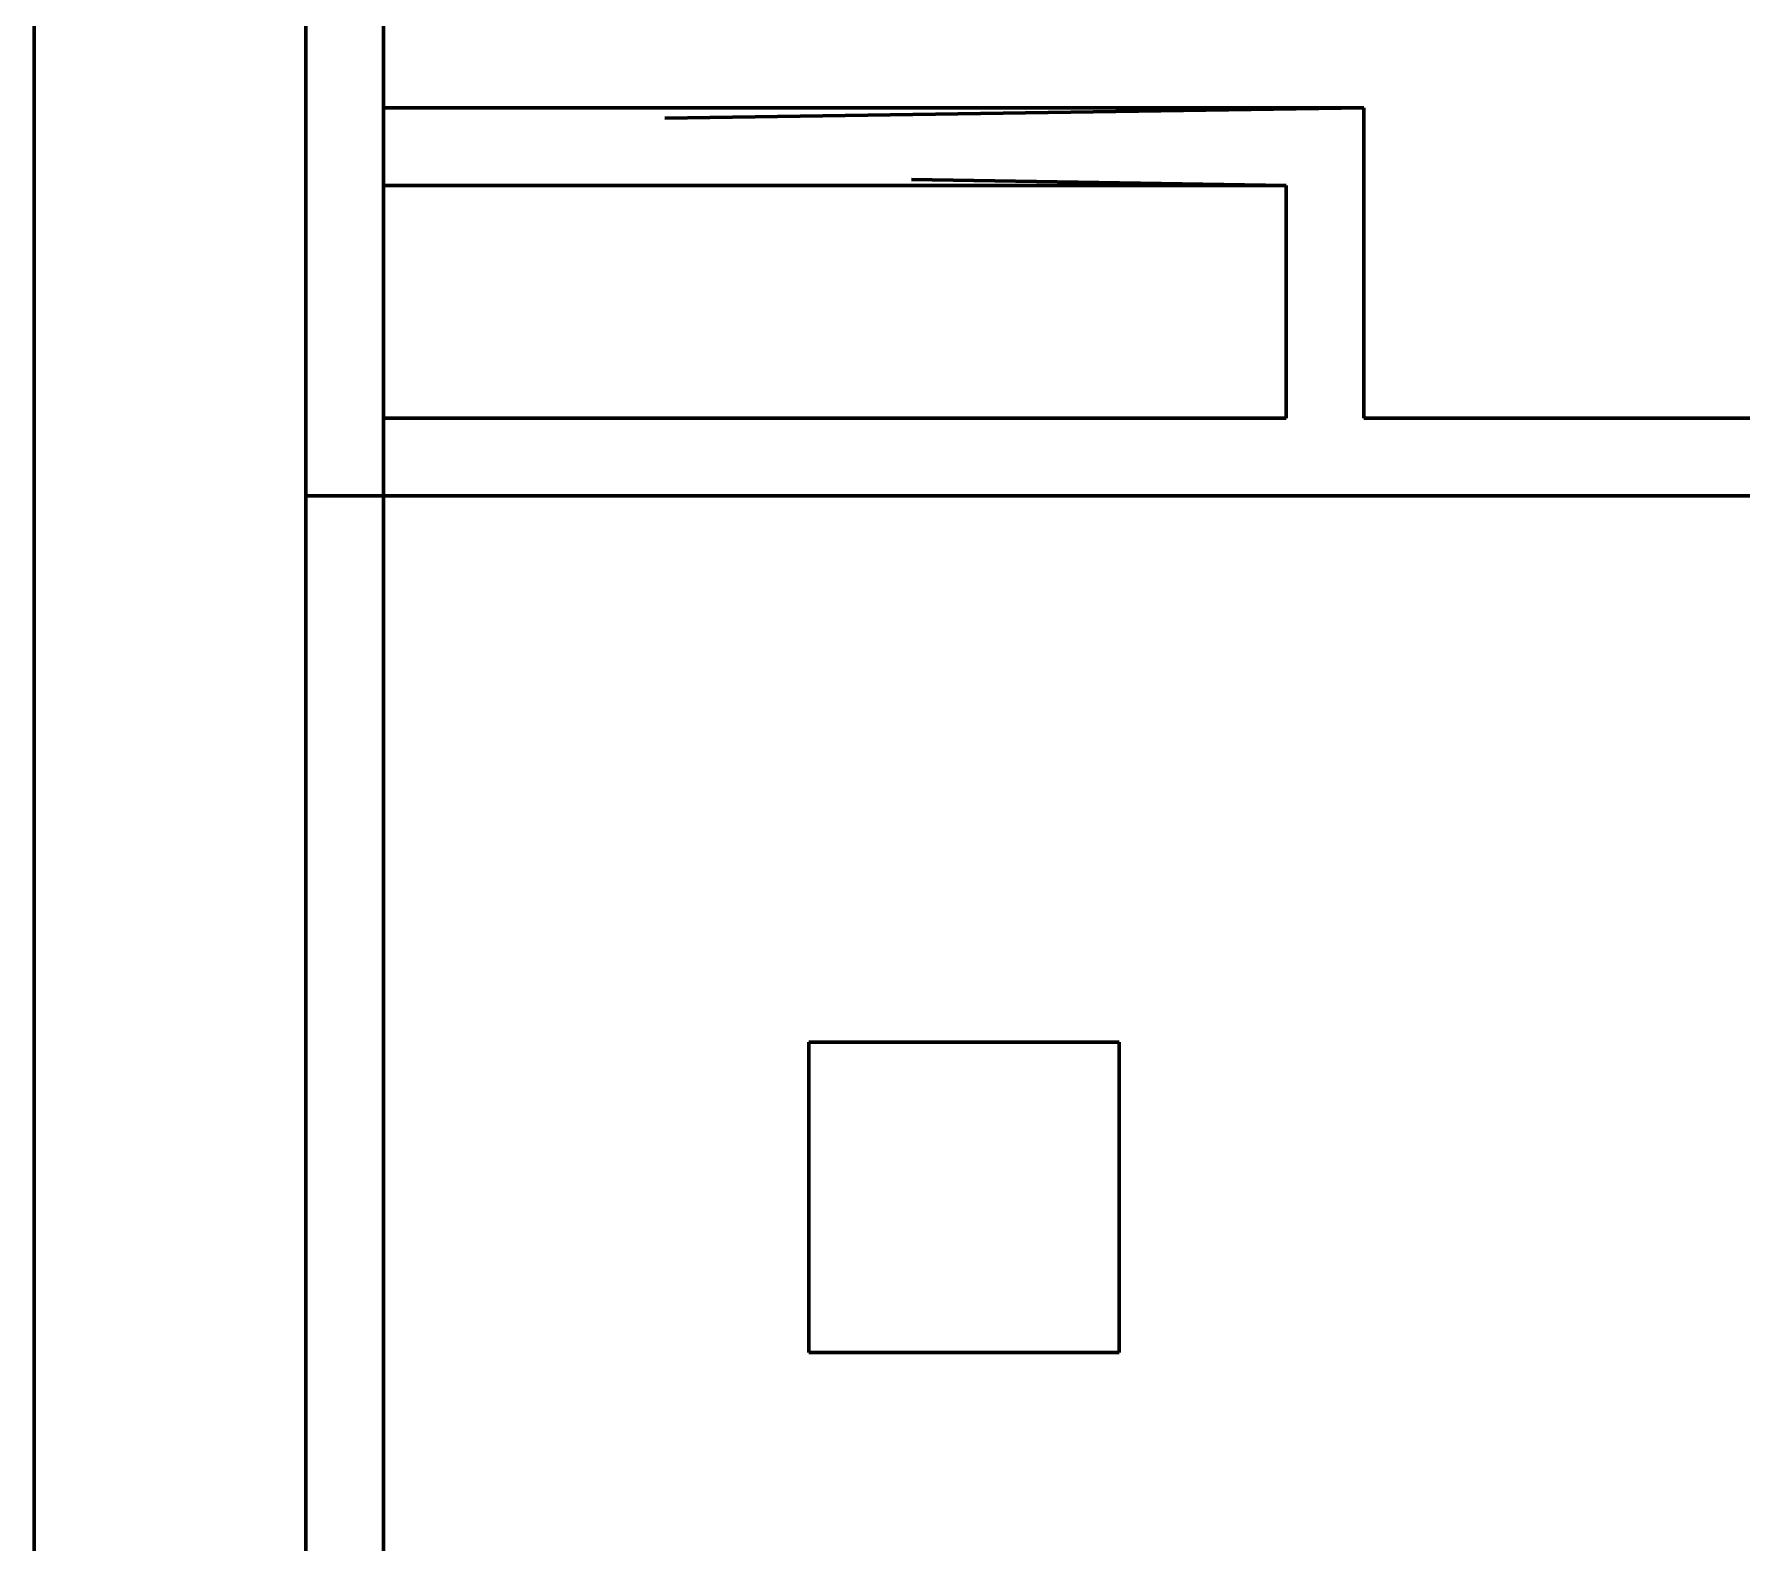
# Model space of a CAD drawing. Extents: x 0 to 297, y 0 to 292.
# Drawn here: x 87.34 to 98.34, y 78.54 to 88.26 of the extents above; entities that cross this region are included whole.
import ezdxf

# ---------------------------------------------------------------- set-up
doc = ezdxf.new("R2010")
doc.units = 0
doc.header["$MEASUREMENT"] = 0
doc.linetypes.add('K5LT_BASIC', pattern=[0])
doc.layers.add('Системный слой', color=7, linetype='Continuous')

# ---------------------------------------------------------------- blocks, each defined once
blk = doc.blocks.new('*U')
at = {"layer": 'Системный слой', "linetype": 'K5LT_BASIC', "lineweight": 60}
for p, q in [((94.327, 81.767), (92.327, 81.767)), ((92.327, 81.767), (92.327, 79.767)), ((94.327, 79.767), (94.327, 81.767)), ((92.327, 79.767), (94.327, 79.767))]:
    blk.add_line(p, q, dxfattribs=at)

msp = doc.modelspace()

# ---------------------------------------------------------------- linework, layer by layer
at = {"layer": 'Системный слой', "linetype": 'K5LT_BASIC', "lineweight": 60}
for p, q in [((87.338, 62.785), (87.338, 110.286)), ((89.088, 65.286), (89.087, 107.786)), ((89.588, 93.786), (89.588, 78.285)), ((95.903, 87.786), (89.588, 87.786)), ((95.903, 87.786), (91.401, 87.72)), ((95.903, 85.786), (95.903, 87.786)), ((95.403, 87.286), (89.588, 87.286)), ((95.403, 87.286), (92.989, 87.323)), ((95.403, 85.786), (95.403, 87.286)), ((91.903, 85.786), (89.588, 85.786)), ((95.403, 85.786), (91.903, 85.786)), ((99.903, 85.786), (95.903, 85.786)), ((89.088, 65.286), (89.088, 85.286)), ((97.588, 85.286), (89.088, 85.286)), ((89.588, 65.285), (89.588, 85.286)), ((105.088, 85.286), (89.588, 85.286)), ((121.088, 85.286), (89.588, 85.286)), ((89.588, 65.285), (89.588, 85.286)), ((97.588, 85.286), (121.088, 85.286))]:
    msp.add_line(p, q, dxfattribs=at)

# ---------------------------------------------------------------- block references
at = {"layer": 'Системный слой'}
msp.add_blockref('*U', (0, 0), dxfattribs=at)
msp.add_blockref('*U', (0, 0), dxfattribs=at)
msp.add_blockref('*U', (0, 0), dxfattribs=at)
msp.add_blockref('*U', (0, 0), dxfattribs=at)
msp.add_blockref('*U', (0, 0), dxfattribs=at)
msp.add_blockref('*U', (0, 0), dxfattribs=at)
msp.add_blockref('*U', (0, 0), dxfattribs=at)
msp.add_blockref('*U', (0, 0), dxfattribs=at)
msp.add_blockref('*U', (0, 0), dxfattribs=at)
msp.add_blockref('*U', (0, 0), dxfattribs=at)
msp.add_blockref('*U', (0, 0), dxfattribs=at)
msp.add_blockref('*U', (0, 0), dxfattribs=at)
msp.add_blockref('*U', (0, 0), dxfattribs=at)
msp.add_blockref('*U', (0, 0), dxfattribs=at)
msp.add_blockref('*U', (0, 0), dxfattribs=at)
msp.add_blockref('*U', (0, 0), dxfattribs=at)
msp.add_blockref('*U', (0, 0), dxfattribs=at)
msp.add_blockref('*U', (0, 0), dxfattribs=at)
msp.add_blockref('*U', (0, 0), dxfattribs=at)
msp.add_blockref('*U', (0, 0), dxfattribs=at)
msp.add_blockref('*U', (0, 0), dxfattribs=at)
msp.add_blockref('*U', (0, 0), dxfattribs=at)
msp.add_blockref('*U', (0, 0), dxfattribs=at)
msp.add_blockref('*U', (0, 0), dxfattribs=at)
msp.add_blockref('*U', (0, 0), dxfattribs=at)
msp.add_blockref('*U', (0, 0), dxfattribs=at)
msp.add_blockref('*U', (0, 0), dxfattribs=at)
msp.add_blockref('*U', (0, 0), dxfattribs=at)
msp.add_blockref('*U', (0, 0), dxfattribs=at)
msp.add_blockref('*U', (0, 0), dxfattribs=at)
msp.add_blockref('*U', (0, 0), dxfattribs=at)
msp.add_blockref('*U', (0, 0), dxfattribs=at)
msp.add_blockref('*U', (0, 0), dxfattribs=at)
msp.add_blockref('*U', (0, 0), dxfattribs=at)
msp.add_blockref('*U', (0, 0), dxfattribs=at)
msp.add_blockref('*U', (0, 0), dxfattribs=at)
msp.add_blockref('*U', (0, 0), dxfattribs=at)
msp.add_blockref('*U', (0, 0), dxfattribs=at)
msp.add_blockref('*U', (0, 0), dxfattribs=at)
msp.add_blockref('*U', (0, 0), dxfattribs=at)
msp.add_blockref('*U', (0, 0), dxfattribs=at)
msp.add_blockref('*U', (0, 0), dxfattribs=at)
msp.add_blockref('*U', (0, 0), dxfattribs=at)
msp.add_blockref('*U', (0, 0), dxfattribs=at)
msp.add_blockref('*U', (0, 0), dxfattribs=at)
msp.add_blockref('*U', (0, 0), dxfattribs=at)
msp.add_blockref('*U', (0, 0), dxfattribs=at)
msp.add_blockref('*U', (0, 0), dxfattribs=at)
msp.add_blockref('*U', (0, 0), dxfattribs=at)
msp.add_blockref('*U', (0, 0), dxfattribs=at)
msp.add_blockref('*U', (0, 0), dxfattribs=at)
msp.add_blockref('*U', (0, 0), dxfattribs=at)
msp.add_blockref('*U', (0, 0), dxfattribs=at)
msp.add_blockref('*U', (0, 0), dxfattribs=at)
msp.add_blockref('*U', (0, 0), dxfattribs=at)
msp.add_blockref('*U', (0, 0), dxfattribs=at)
msp.add_blockref('*U', (0, 0), dxfattribs=at)
msp.add_blockref('*U', (0, 0), dxfattribs=at)
msp.add_blockref('*U', (0, 0), dxfattribs=at)
msp.add_blockref('*U', (0, 0), dxfattribs=at)
msp.add_blockref('*U', (0, 0), dxfattribs=at)
msp.add_blockref('*U', (0, 0), dxfattribs=at)
msp.add_blockref('*U', (0, 0), dxfattribs=at)
msp.add_blockref('*U', (0, 0), dxfattribs=at)
msp.add_blockref('*U', (0, 0), dxfattribs=at)
msp.add_blockref('*U', (0, 0), dxfattribs=at)
msp.add_blockref('*U', (0, 0), dxfattribs=at)
msp.add_blockref('*U', (0, 0), dxfattribs=at)
msp.add_blockref('*U', (0, 0), dxfattribs=at)
msp.add_blockref('*U', (0, 0), dxfattribs=at)
msp.add_blockref('*U', (0, 0), dxfattribs=at)
msp.add_blockref('*U', (0, 0), dxfattribs=at)
msp.add_blockref('*U', (0, 0), dxfattribs=at)
msp.add_blockref('*U', (0, 0), dxfattribs=at)
msp.add_blockref('*U', (0, 0), dxfattribs=at)
msp.add_blockref('*U', (0, 0), dxfattribs=at)
msp.add_blockref('*U', (0, 0), dxfattribs=at)
msp.add_blockref('*U', (0, 0), dxfattribs=at)
msp.add_blockref('*U', (0, 0), dxfattribs=at)
msp.add_blockref('*U', (0, 0), dxfattribs=at)
msp.add_blockref('*U', (0, 0), dxfattribs=at)
msp.add_blockref('*U', (0, 0), dxfattribs=at)
msp.add_blockref('*U', (0, 0), dxfattribs=at)
msp.add_blockref('*U', (0, 0), dxfattribs=at)
msp.add_blockref('*U', (0, 0), dxfattribs=at)
msp.add_blockref('*U', (0, 0), dxfattribs=at)
msp.add_blockref('*U', (0, 0), dxfattribs=at)
msp.add_blockref('*U', (0, 0), dxfattribs=at)
msp.add_blockref('*U', (0, 0), dxfattribs=at)
msp.add_blockref('*U', (0, 0), dxfattribs=at)
msp.add_blockref('*U', (0, 0), dxfattribs=at)
msp.add_blockref('*U', (0, 0), dxfattribs=at)
msp.add_blockref('*U', (0, 0), dxfattribs=at)
msp.add_blockref('*U', (0, 0), dxfattribs=at)
msp.add_blockref('*U', (0, 0), dxfattribs=at)
msp.add_blockref('*U', (0, 0), dxfattribs=at)
msp.add_blockref('*U', (0, 0), dxfattribs=at)
msp.add_blockref('*U', (0, 0), dxfattribs=at)
msp.add_blockref('*U', (0, 0), dxfattribs=at)
msp.add_blockref('*U', (0, 0), dxfattribs=at)
msp.add_blockref('*U', (0, 0), dxfattribs=at)
msp.add_blockref('*U', (0, 0), dxfattribs=at)
msp.add_blockref('*U', (0, 0), dxfattribs=at)
msp.add_blockref('*U', (0, 0), dxfattribs=at)
msp.add_blockref('*U', (0, 0), dxfattribs=at)
msp.add_blockref('*U', (0, 0), dxfattribs=at)
msp.add_blockref('*U', (0, 0), dxfattribs=at)
msp.add_blockref('*U', (0, 0), dxfattribs=at)
msp.add_blockref('*U', (0, 0), dxfattribs=at)
msp.add_blockref('*U', (0, 0), dxfattribs=at)
msp.add_blockref('*U', (0, 0), dxfattribs=at)
msp.add_blockref('*U', (0, 0), dxfattribs=at)
msp.add_blockref('*U', (0, 0), dxfattribs=at)
msp.add_blockref('*U', (0, 0), dxfattribs=at)
msp.add_blockref('*U', (0, 0), dxfattribs=at)
msp.add_blockref('*U', (0, 0), dxfattribs=at)
msp.add_blockref('*U', (0, 0), dxfattribs=at)
msp.add_blockref('*U', (0, 0), dxfattribs=at)
msp.add_blockref('*U', (0, 0), dxfattribs=at)
msp.add_blockref('*U', (0, 0), dxfattribs=at)
msp.add_blockref('*U', (0, 0), dxfattribs=at)
msp.add_blockref('*U', (0, 0), dxfattribs=at)
msp.add_blockref('*U', (0, 0), dxfattribs=at)
msp.add_blockref('*U', (0, 0), dxfattribs=at)
msp.add_blockref('*U', (0, 0), dxfattribs=at)
msp.add_blockref('*U', (0, 0), dxfattribs=at)
msp.add_blockref('*U', (0, 0), dxfattribs=at)
msp.add_blockref('*U', (0, 0), dxfattribs=at)
msp.add_blockref('*U', (0, 0), dxfattribs=at)
msp.add_blockref('*U', (0, 0), dxfattribs=at)
msp.add_blockref('*U', (0, 0), dxfattribs=at)
msp.add_blockref('*U', (0, 0), dxfattribs=at)
msp.add_blockref('*U', (0, 0), dxfattribs=at)
msp.add_blockref('*U', (0, 0), dxfattribs=at)
msp.add_blockref('*U', (0, 0), dxfattribs=at)
msp.add_blockref('*U', (0, 0), dxfattribs=at)
msp.add_blockref('*U', (0, 0), dxfattribs=at)
msp.add_blockref('*U', (0, 0), dxfattribs=at)
msp.add_blockref('*U', (0, 0), dxfattribs=at)
msp.add_blockref('*U', (0, 0), dxfattribs=at)
msp.add_blockref('*U', (0, 0), dxfattribs=at)
msp.add_blockref('*U', (0, 0), dxfattribs=at)
msp.add_blockref('*U', (0, 0), dxfattribs=at)
msp.add_blockref('*U', (0, 0), dxfattribs=at)
msp.add_blockref('*U', (0, 0), dxfattribs=at)
msp.add_blockref('*U', (0, 0), dxfattribs=at)
msp.add_blockref('*U', (0, 0), dxfattribs=at)
msp.add_blockref('*U', (0, 0), dxfattribs=at)
msp.add_blockref('*U', (0, 0), dxfattribs=at)
msp.add_blockref('*U', (0, 0), dxfattribs=at)
msp.add_blockref('*U', (0, 0), dxfattribs=at)
msp.add_blockref('*U', (0, 0), dxfattribs=at)
msp.add_blockref('*U', (0, 0), dxfattribs=at)
msp.add_blockref('*U', (0, 0), dxfattribs=at)
msp.add_blockref('*U', (0, 0), dxfattribs=at)
msp.add_blockref('*U', (0, 0), dxfattribs=at)
msp.add_blockref('*U', (0, 0), dxfattribs=at)
msp.add_blockref('*U', (0, 0), dxfattribs=at)
msp.add_blockref('*U', (0, 0), dxfattribs=at)
msp.add_blockref('*U', (0, 0), dxfattribs=at)
msp.add_blockref('*U', (0, 0), dxfattribs=at)
msp.add_blockref('*U', (0, 0), dxfattribs=at)
msp.add_blockref('*U', (0, 0), dxfattribs=at)
msp.add_blockref('*U', (0, 0), dxfattribs=at)
msp.add_blockref('*U', (0, 0), dxfattribs=at)
msp.add_blockref('*U', (0, 0), dxfattribs=at)
msp.add_blockref('*U', (0, 0), dxfattribs=at)
msp.add_blockref('*U', (0, 0), dxfattribs=at)
msp.add_blockref('*U', (0, 0), dxfattribs=at)
msp.add_blockref('*U', (0, 0), dxfattribs=at)
msp.add_blockref('*U', (0, 0), dxfattribs=at)
msp.add_blockref('*U', (0, 0), dxfattribs=at)
msp.add_blockref('*U', (0, 0), dxfattribs=at)
msp.add_blockref('*U', (0, 0), dxfattribs=at)
msp.add_blockref('*U', (0, 0), dxfattribs=at)
msp.add_blockref('*U', (0, 0), dxfattribs=at)
msp.add_blockref('*U', (0, 0), dxfattribs=at)
msp.add_blockref('*U', (0, 0), dxfattribs=at)
msp.add_blockref('*U', (0, 0), dxfattribs=at)
msp.add_blockref('*U', (0, 0), dxfattribs=at)
msp.add_blockref('*U', (0, 0), dxfattribs=at)
msp.add_blockref('*U', (0, 0), dxfattribs=at)
msp.add_blockref('*U', (0, 0), dxfattribs=at)
msp.add_blockref('*U', (0, 0), dxfattribs=at)
msp.add_blockref('*U', (0, 0), dxfattribs=at)
msp.add_blockref('*U', (0, 0), dxfattribs=at)
msp.add_blockref('*U', (0, 0), dxfattribs=at)
msp.add_blockref('*U', (0, 0), dxfattribs=at)
msp.add_blockref('*U', (0, 0), dxfattribs=at)
msp.add_blockref('*U', (0, 0), dxfattribs=at)
msp.add_blockref('*U', (0, 0), dxfattribs=at)
msp.add_blockref('*U', (0, 0), dxfattribs=at)
msp.add_blockref('*U', (0, 0), dxfattribs=at)
msp.add_blockref('*U', (0, 0), dxfattribs=at)
msp.add_blockref('*U', (0, 0), dxfattribs=at)
msp.add_blockref('*U', (0, 0), dxfattribs=at)
msp.add_blockref('*U', (0, 0), dxfattribs=at)
msp.add_blockref('*U', (0, 0), dxfattribs=at)
msp.add_blockref('*U', (0, 0), dxfattribs=at)
msp.add_blockref('*U', (0, 0), dxfattribs=at)
msp.add_blockref('*U', (0, 0), dxfattribs=at)
msp.add_blockref('*U', (0, 0), dxfattribs=at)
msp.add_blockref('*U', (0, 0), dxfattribs=at)
msp.add_blockref('*U', (0, 0), dxfattribs=at)
msp.add_blockref('*U', (0, 0), dxfattribs=at)
msp.add_blockref('*U', (0, 0), dxfattribs=at)
msp.add_blockref('*U', (0, 0), dxfattribs=at)
msp.add_blockref('*U', (0, 0), dxfattribs=at)
msp.add_blockref('*U', (0, 0), dxfattribs=at)
msp.add_blockref('*U', (0, 0), dxfattribs=at)
msp.add_blockref('*U', (0, 0), dxfattribs=at)
msp.add_blockref('*U', (0, 0), dxfattribs=at)
msp.add_blockref('*U', (0, 0), dxfattribs=at)
msp.add_blockref('*U', (0, 0), dxfattribs=at)
msp.add_blockref('*U', (0, 0), dxfattribs=at)
msp.add_blockref('*U', (0, 0), dxfattribs=at)
msp.add_blockref('*U', (0, 0), dxfattribs=at)
msp.add_blockref('*U', (0, 0), dxfattribs=at)
msp.add_blockref('*U', (0, 0), dxfattribs=at)
msp.add_blockref('*U', (0, 0), dxfattribs=at)
msp.add_blockref('*U', (0, 0), dxfattribs=at)
msp.add_blockref('*U', (0, 0), dxfattribs=at)
msp.add_blockref('*U', (0, 0), dxfattribs=at)
msp.add_blockref('*U', (0, 0), dxfattribs=at)
msp.add_blockref('*U', (0, 0), dxfattribs=at)
msp.add_blockref('*U', (0, 0), dxfattribs=at)
msp.add_blockref('*U', (0, 0), dxfattribs=at)
msp.add_blockref('*U', (0, 0), dxfattribs=at)
msp.add_blockref('*U', (0, 0), dxfattribs=at)
msp.add_blockref('*U', (0, 0), dxfattribs=at)
msp.add_blockref('*U', (0, 0), dxfattribs=at)
msp.add_blockref('*U', (0, 0), dxfattribs=at)
msp.add_blockref('*U', (0, 0), dxfattribs=at)
msp.add_blockref('*U', (0, 0), dxfattribs=at)
msp.add_blockref('*U', (0, 0), dxfattribs=at)
msp.add_blockref('*U', (0, 0), dxfattribs=at)
msp.add_blockref('*U', (0, 0), dxfattribs=at)
msp.add_blockref('*U', (0, 0), dxfattribs=at)
msp.add_blockref('*U', (0, 0), dxfattribs=at)
msp.add_blockref('*U', (0, 0), dxfattribs=at)
msp.add_blockref('*U', (0, 0), dxfattribs=at)
msp.add_blockref('*U', (0, 0), dxfattribs=at)
msp.add_blockref('*U', (0, 0), dxfattribs=at)
msp.add_blockref('*U', (0, 0), dxfattribs=at)
msp.add_blockref('*U', (0, 0), dxfattribs=at)
msp.add_blockref('*U', (0, 0), dxfattribs=at)
msp.add_blockref('*U', (0, 0), dxfattribs=at)
msp.add_blockref('*U', (0, 0), dxfattribs=at)
msp.add_blockref('*U', (0, 0), dxfattribs=at)
msp.add_blockref('*U', (0, 0), dxfattribs=at)
msp.add_blockref('*U', (0, 0), dxfattribs=at)
msp.add_blockref('*U', (0, 0), dxfattribs=at)
msp.add_blockref('*U', (0, 0), dxfattribs=at)
msp.add_blockref('*U', (0, 0), dxfattribs=at)
msp.add_blockref('*U', (0, 0), dxfattribs=at)
msp.add_blockref('*U', (0, 0), dxfattribs=at)
msp.add_blockref('*U', (0, 0), dxfattribs=at)
msp.add_blockref('*U', (0, 0), dxfattribs=at)
msp.add_blockref('*U', (0, 0), dxfattribs=at)
msp.add_blockref('*U', (0, 0), dxfattribs=at)
msp.add_blockref('*U', (0, 0), dxfattribs=at)
msp.add_blockref('*U', (0, 0), dxfattribs=at)
msp.add_blockref('*U', (0, 0), dxfattribs=at)
msp.add_blockref('*U', (0, 0), dxfattribs=at)
msp.add_blockref('*U', (0, 0), dxfattribs=at)
msp.add_blockref('*U', (0, 0), dxfattribs=at)
msp.add_blockref('*U', (0, 0), dxfattribs=at)
msp.add_blockref('*U', (0, 0), dxfattribs=at)
msp.add_blockref('*U', (0, 0), dxfattribs=at)
msp.add_blockref('*U', (0, 0), dxfattribs=at)
msp.add_blockref('*U', (0, 0), dxfattribs=at)
msp.add_blockref('*U', (0, 0), dxfattribs=at)
msp.add_blockref('*U', (0, 0), dxfattribs=at)
msp.add_blockref('*U', (0, 0), dxfattribs=at)
msp.add_blockref('*U', (0, 0), dxfattribs=at)
msp.add_blockref('*U', (0, 0), dxfattribs=at)
msp.add_blockref('*U', (0, 0), dxfattribs=at)
msp.add_blockref('*U', (0, 0), dxfattribs=at)
msp.add_blockref('*U', (0, 0), dxfattribs=at)
msp.add_blockref('*U', (0, 0), dxfattribs=at)
msp.add_blockref('*U', (0, 0), dxfattribs=at)
msp.add_blockref('*U', (0, 0), dxfattribs=at)
msp.add_blockref('*U', (0, 0), dxfattribs=at)
msp.add_blockref('*U', (0, 0), dxfattribs=at)
msp.add_blockref('*U', (0, 0), dxfattribs=at)
msp.add_blockref('*U', (0, 0), dxfattribs=at)
msp.add_blockref('*U', (0, 0), dxfattribs=at)
msp.add_blockref('*U', (0, 0), dxfattribs=at)
msp.add_blockref('*U', (0, 0), dxfattribs=at)
msp.add_blockref('*U', (0, 0), dxfattribs=at)
msp.add_blockref('*U', (0, 0), dxfattribs=at)
msp.add_blockref('*U', (0, 0), dxfattribs=at)
msp.add_blockref('*U', (0, 0), dxfattribs=at)
msp.add_blockref('*U', (0, 0), dxfattribs=at)
msp.add_blockref('*U', (0, 0), dxfattribs=at)
msp.add_blockref('*U', (0, 0), dxfattribs=at)
msp.add_blockref('*U', (0, 0), dxfattribs=at)
msp.add_blockref('*U', (0, 0), dxfattribs=at)
msp.add_blockref('*U', (0, 0), dxfattribs=at)
msp.add_blockref('*U', (0, 0), dxfattribs=at)
msp.add_blockref('*U', (0, 0), dxfattribs=at)
msp.add_blockref('*U', (0, 0), dxfattribs=at)
msp.add_blockref('*U', (0, 0), dxfattribs=at)
msp.add_blockref('*U', (0, 0), dxfattribs=at)
msp.add_blockref('*U', (0, 0), dxfattribs=at)
msp.add_blockref('*U', (0, 0), dxfattribs=at)
msp.add_blockref('*U', (0, 0), dxfattribs=at)
msp.add_blockref('*U', (0, 0), dxfattribs=at)
msp.add_blockref('*U', (0, 0), dxfattribs=at)
msp.add_blockref('*U', (0, 0), dxfattribs=at)
msp.add_blockref('*U', (0, 0), dxfattribs=at)
msp.add_blockref('*U', (0, 0), dxfattribs=at)
msp.add_blockref('*U', (0, 0), dxfattribs=at)
msp.add_blockref('*U', (0, 0), dxfattribs=at)
msp.add_blockref('*U', (0, 0), dxfattribs=at)
msp.add_blockref('*U', (0, 0), dxfattribs=at)
msp.add_blockref('*U', (0, 0), dxfattribs=at)
msp.add_blockref('*U', (0, 0), dxfattribs=at)
msp.add_blockref('*U', (0, 0), dxfattribs=at)
msp.add_blockref('*U', (0, 0), dxfattribs=at)
msp.add_blockref('*U', (0, 0), dxfattribs=at)
msp.add_blockref('*U', (0, 0), dxfattribs=at)
msp.add_blockref('*U', (0, 0), dxfattribs=at)
msp.add_blockref('*U', (0, 0), dxfattribs=at)
msp.add_blockref('*U', (0, 0), dxfattribs=at)
msp.add_blockref('*U', (0, 0), dxfattribs=at)
msp.add_blockref('*U', (0, 0), dxfattribs=at)
msp.add_blockref('*U', (0, 0), dxfattribs=at)
msp.add_blockref('*U', (0, 0), dxfattribs=at)
msp.add_blockref('*U', (0, 0), dxfattribs=at)
msp.add_blockref('*U', (0, 0), dxfattribs=at)
msp.add_blockref('*U', (0, 0), dxfattribs=at)
msp.add_blockref('*U', (0, 0), dxfattribs=at)
msp.add_blockref('*U', (0, 0), dxfattribs=at)
msp.add_blockref('*U', (0, 0), dxfattribs=at)
msp.add_blockref('*U', (0, 0), dxfattribs=at)
msp.add_blockref('*U', (0, 0), dxfattribs=at)
msp.add_blockref('*U', (0, 0), dxfattribs=at)
msp.add_blockref('*U', (0, 0), dxfattribs=at)
msp.add_blockref('*U', (0, 0), dxfattribs=at)
msp.add_blockref('*U', (0, 0), dxfattribs=at)
msp.add_blockref('*U', (0, 0), dxfattribs=at)
msp.add_blockref('*U', (0, 0), dxfattribs=at)
msp.add_blockref('*U', (0, 0), dxfattribs=at)
msp.add_blockref('*U', (0, 0), dxfattribs=at)
msp.add_blockref('*U', (0, 0), dxfattribs=at)
msp.add_blockref('*U', (0, 0), dxfattribs=at)
msp.add_blockref('*U', (0, 0), dxfattribs=at)
msp.add_blockref('*U', (0, 0), dxfattribs=at)
msp.add_blockref('*U', (0, 0), dxfattribs=at)
msp.add_blockref('*U', (0, 0), dxfattribs=at)
msp.add_blockref('*U', (0, 0), dxfattribs=at)
msp.add_blockref('*U', (0, 0), dxfattribs=at)
msp.add_blockref('*U', (0, 0), dxfattribs=at)
msp.add_blockref('*U', (0, 0), dxfattribs=at)
msp.add_blockref('*U', (0, 0), dxfattribs=at)
msp.add_blockref('*U', (0, 0), dxfattribs=at)
msp.add_blockref('*U', (0, 0), dxfattribs=at)
msp.add_blockref('*U', (0, 0), dxfattribs=at)
msp.add_blockref('*U', (0, 0), dxfattribs=at)
msp.add_blockref('*U', (0, 0), dxfattribs=at)
msp.add_blockref('*U', (0, 0), dxfattribs=at)
msp.add_blockref('*U', (0, 0), dxfattribs=at)
msp.add_blockref('*U', (0, 0), dxfattribs=at)
msp.add_blockref('*U', (0, 0), dxfattribs=at)
msp.add_blockref('*U', (0, 0), dxfattribs=at)
msp.add_blockref('*U', (0, 0), dxfattribs=at)
msp.add_blockref('*U', (0, 0), dxfattribs=at)
msp.add_blockref('*U', (0, 0), dxfattribs=at)
msp.add_blockref('*U', (0, 0), dxfattribs=at)
msp.add_blockref('*U', (0, 0), dxfattribs=at)
msp.add_blockref('*U', (0, 0), dxfattribs=at)
msp.add_blockref('*U', (0, 0), dxfattribs=at)
msp.add_blockref('*U', (0, 0), dxfattribs=at)
msp.add_blockref('*U', (0, 0), dxfattribs=at)
msp.add_blockref('*U', (0, 0), dxfattribs=at)
msp.add_blockref('*U', (0, 0), dxfattribs=at)
msp.add_blockref('*U', (0, 0), dxfattribs=at)
msp.add_blockref('*U', (0, 0), dxfattribs=at)
msp.add_blockref('*U', (0, 0), dxfattribs=at)
msp.add_blockref('*U', (0, 0), dxfattribs=at)
msp.add_blockref('*U', (0, 0), dxfattribs=at)
msp.add_blockref('*U', (0, 0), dxfattribs=at)
msp.add_blockref('*U', (0, 0), dxfattribs=at)
msp.add_blockref('*U', (0, 0), dxfattribs=at)
msp.add_blockref('*U', (0, 0), dxfattribs=at)
msp.add_blockref('*U', (0, 0), dxfattribs=at)
msp.add_blockref('*U', (0, 0), dxfattribs=at)
msp.add_blockref('*U', (0, 0), dxfattribs=at)
msp.add_blockref('*U', (0, 0), dxfattribs=at)
msp.add_blockref('*U', (0, 0), dxfattribs=at)
msp.add_blockref('*U', (0, 0), dxfattribs=at)
msp.add_blockref('*U', (0, 0), dxfattribs=at)
msp.add_blockref('*U', (0, 0), dxfattribs=at)
msp.add_blockref('*U', (0, 0), dxfattribs=at)
msp.add_blockref('*U', (0, 0), dxfattribs=at)
msp.add_blockref('*U', (0, 0), dxfattribs=at)
msp.add_blockref('*U', (0, 0), dxfattribs=at)
msp.add_blockref('*U', (0, 0), dxfattribs=at)
msp.add_blockref('*U', (0, 0), dxfattribs=at)
msp.add_blockref('*U', (0, 0), dxfattribs=at)
msp.add_blockref('*U', (0, 0), dxfattribs=at)
msp.add_blockref('*U', (0, 0), dxfattribs=at)
msp.add_blockref('*U', (0, 0), dxfattribs=at)
msp.add_blockref('*U', (0, 0), dxfattribs=at)
msp.add_blockref('*U', (0, 0), dxfattribs=at)
msp.add_blockref('*U', (0, 0), dxfattribs=at)
msp.add_blockref('*U', (0, 0), dxfattribs=at)
msp.add_blockref('*U', (0, 0), dxfattribs=at)
msp.add_blockref('*U', (0, 0), dxfattribs=at)
msp.add_blockref('*U', (0, 0), dxfattribs=at)
msp.add_blockref('*U', (0, 0), dxfattribs=at)
msp.add_blockref('*U', (0, 0), dxfattribs=at)
msp.add_blockref('*U', (0, 0), dxfattribs=at)
msp.add_blockref('*U', (0, 0), dxfattribs=at)
msp.add_blockref('*U', (0, 0), dxfattribs=at)
msp.add_blockref('*U', (0, 0), dxfattribs=at)
msp.add_blockref('*U', (0, 0), dxfattribs=at)
msp.add_blockref('*U', (0, 0), dxfattribs=at)
msp.add_blockref('*U', (0, 0), dxfattribs=at)
msp.add_blockref('*U', (0, 0), dxfattribs=at)

doc.saveas('drawing.dxf')
